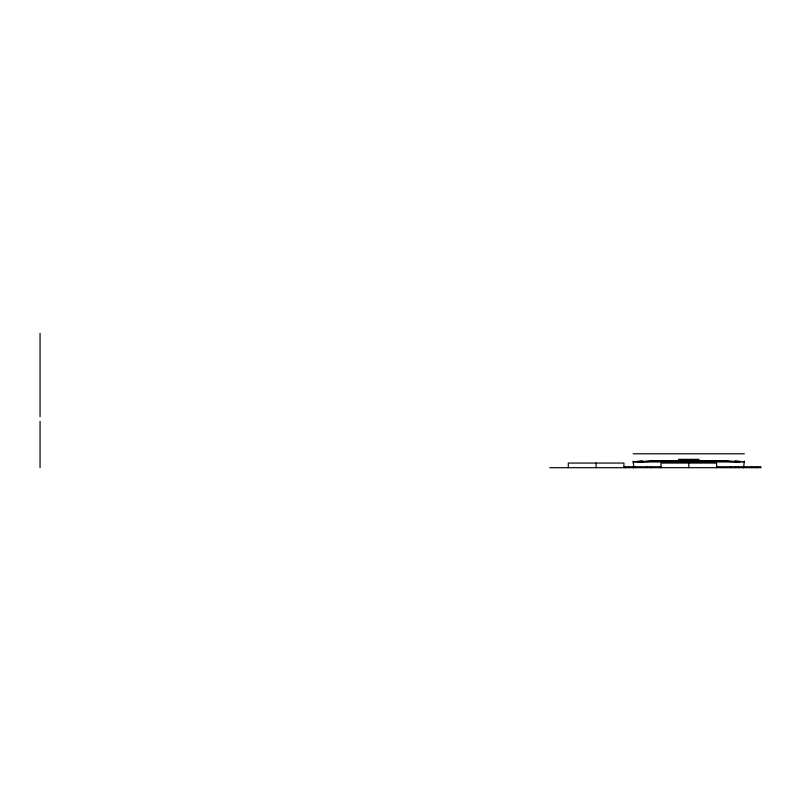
<?xml version="1.0" encoding="UTF-8"?>
<svg xmlns="http://www.w3.org/2000/svg" width="801" height="801" viewBox="0 0 801 801"><rect width="100%" height="100%" fill="white"/><g stroke="black" fill="none" stroke-linecap="round" stroke-linejoin="round"><path stroke-width="1.2" d="M743.568 467.694L744.379 461.126M642.432 460.745L633.17 461.947L633.971 467.694M633.17 453.787L744.379 453.787M678.577 459.353L698.963 459.353M678.577 460.275L698.963 460.275M623.899 466.763L661.566 466.763M716.575 466.753L760.95 466.753L760.95 467.684L549.756 467.694M735.108 460.745L744.379 461.947L633.17 461.947L633.17 461.126M756.605 466.753L756.605 467.684M751.518 466.753L751.518 467.684M742.697 466.753L742.697 467.684M738.352 466.753L738.352 467.684M735.458 466.753L735.458 467.684M731.173 466.753L731.173 467.684M716.575 467.694L716.575 463.058L660.965 463.058L660.965 467.694M688.77 463.058L688.77 467.694M660.495 466.763L660.495 467.694M651.143 466.763L651.143 467.694M646.797 466.763L646.797 467.694M635.543 466.763L635.543 467.694M633.281 466.763L633.281 467.694M629.356 466.763L629.356 467.694M625.02 466.763L625.02 467.694M623.899 467.694L623.899 463.058L568.299 463.058L568.299 467.694M596.094 463.058L596.094 467.694M40.05 333.306L40.05 416.72M40.05 421.356L40.05 467.694M651.003 460.745L637.796 461.947A1108.374 1108.374 0 0 1 739.744 461.947L726.537 460.745L651.003 460.745"/></g></svg>
